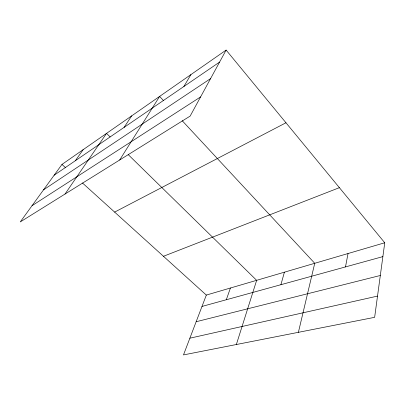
<?xml version="1.0" encoding="UTF-8"?>
<svg xmlns="http://www.w3.org/2000/svg" width="405" height="405" viewBox="0 0 405 405"><rect width="100%" height="100%" fill="white"/><g stroke="black" fill="none" stroke-linecap="round" stroke-linejoin="round"><path stroke-width="0.61" d="M384.75 242.767L374.645 317.328L183.485 354.917L206.327 295.078L384.75 242.767L226.127 50.083L61.965 164.435L20.25 221.94L190.142 116.088L226.127 50.083M345.495 266.915L348.032 253.535M298.394 332.323L314.736 263.296L182.189 120.7M280.913 284.705L284.401 272.19M236.358 344.518L256.654 280.326L128.203 154.614M226.319 299.74L230.43 288.011M183.875 86.503L190.897 74.626M119.677 159.99L159.616 96.415L163.448 100.536M124.082 127.393L131.66 115.886M65.038 194.03L106.52 133.397L110.135 136.936M75.34 160.724L83.141 149.683M54.133 175.228L219.586 62.081M43.527 189.849L210.575 78.611M32.02 205.71L200.591 96.922M114.635 212.098L285.965 122.771M163.463 256.284L339.39 187.667M201.989 306.443L382.872 256.618M196.152 321.737L380.315 275.486M189.864 338.2L377.526 296.09M61.965 164.435L65.691 167.812M82.473 182.994L206.327 295.078"/></g></svg>
